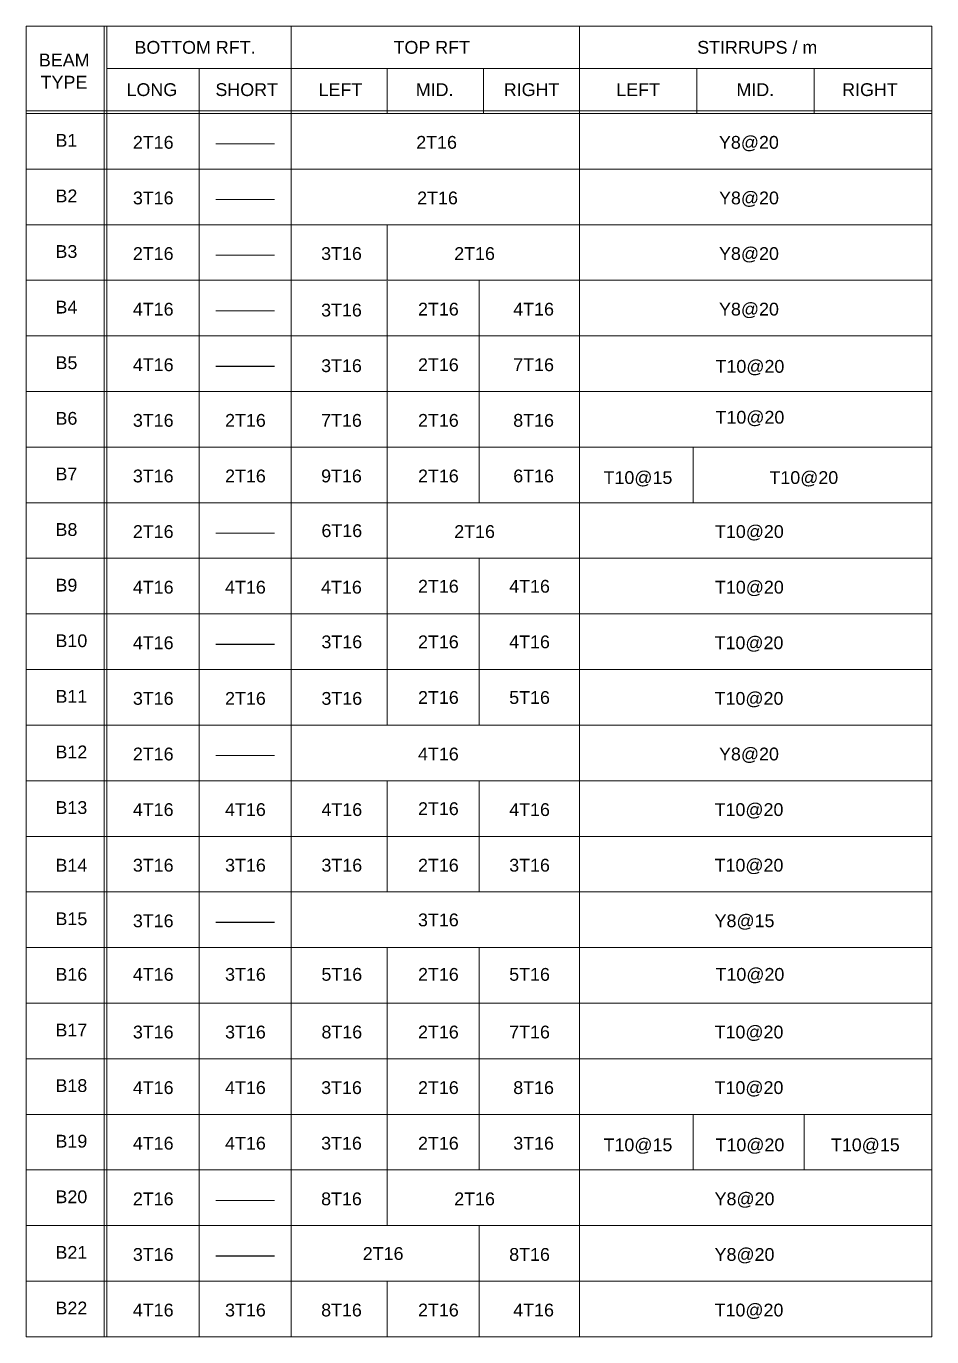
# Model space of a CAD drawing. Header units: inches. Extents: x -11.3 to 41.3, y -1.9 to 32.
# Drawn here: x 33.14 to 41.28, y 7.57 to 19.35 of the extents above; entities that cross this region are included whole.
import ezdxf

# ---------------------------------------------------------------- set-up
doc = ezdxf.new("R2010")
doc.units = ezdxf.units.IN
doc.header["$MEASUREMENT"] = 0
for name, color, linetype, lineweight in [('3RD FLOOR$0$S-ANNO-DIMS', 4, 'Continuous', 0), ('3RD FLOOR$0$S-CONC-SCHD', 138, 'Continuous', 13), ('3RD FLOOR$0$S-SLAB-EDGE', 2, 'Continuous', 30)]:
    doc.layers.add(name, color=color, linetype=linetype, lineweight=lineweight)
doc.styles.add('3RD FLOOR$0$DMA-T-S', font='sanss___.ttf', dxfattribs={"height": 0.0023})

msp = doc.modelspace()

# ---------------------------------------------------------------- linework, layer by layer
at = {"layer": '3RD FLOOR$0$S-ANNO-DIMS', "const_width": 0.01}
for points in [[(35.3745, 18.2918), (34.8455, 18.2918)], [(35.3745, 17.7918), (34.8455, 17.7918)], [(35.3745, 17.2918), (34.8455, 17.2918)], [(35.3745, 16.7918), (34.8455, 16.7918)], [(35.3745, 16.2918), (34.8455, 16.2918)], [(35.3745, 14.7918), (34.8455, 14.7918)], [(35.3745, 13.7918), (34.8455, 13.7918)], [(35.3745, 12.7918), (34.8455, 12.7918)], [(35.3745, 11.2918), (34.8455, 11.2918)], [(35.3745, 8.7918), (34.8455, 8.7918)], [(35.3745, 8.2918), (34.8455, 8.2918)]]:
    msp.add_lwpolyline(points, dxfattribs=at)
at = {"layer": '3RD FLOOR$0$S-CONC-SCHD'}
for p, q in [((33.1416, 7.5654), (33.1416, 19.3502)), ((33.1416, 19.3502), (41.2835, 19.3502)), ((33.8425, 19.3502), (33.8425, 18.5654)), ((33.8665, 19.3502), (33.8665, 18.5654)), ((35.5245, 19.3502), (35.5245, 18.5654)), ((38.1154, 19.3502), (38.1154, 18.5654)), ((41.2835, 19.3502), (41.2835, 18.5654)), ((41.2835, 19.3502), (41.2835, 18.5654)), ((33.8665, 18.9698), (41.2835, 18.9698)), ((34.6955, 18.9698), (34.6955, 18.5654)), ((36.3881, 18.9698), (36.3881, 18.5654)), ((36.3881, 18.9698), (36.3881, 18.5654)), ((37.2517, 18.9698), (37.2517, 18.5654)), ((37.2517, 18.9698), (37.2517, 18.5654)), ((39.1714, 18.9698), (39.1714, 18.5654)), ((40.2275, 18.9698), (40.2275, 18.5654)), ((33.1416, 18.5894), (41.2835, 18.5894)), ((33.1416, 18.5654), (41.2835, 18.5654)), ((33.8425, 18.5654), (33.8425, 18.0654)), ((33.8665, 18.5654), (33.8665, 18.0654)), ((34.6955, 18.5654), (34.6955, 7.5654)), ((35.5245, 18.5654), (35.5245, 7.5654)), ((38.1154, 18.5654), (38.1154, 7.5654)), ((41.2835, 18.5654), (41.2835, 18.0654)), ((33.1416, 18.0654), (41.2835, 18.0654)), ((33.8425, 18.0654), (33.8425, 17.5654)), ((33.8665, 18.0654), (33.8665, 17.5654)), ((41.2835, 18.0654), (41.2835, 17.5654)), ((33.1416, 17.5654), (41.2835, 17.5654)), ((33.8425, 17.5654), (33.8425, 17.0654)), ((33.8425, 17.5654), (33.8425, 17.0654)), ((33.8665, 17.5654), (33.8665, 17.0654)), ((33.8665, 17.5654), (33.8665, 17.0654)), ((36.3881, 17.5654), (36.3881, 17.0654)), ((36.3881, 17.5654), (36.3881, 17.0654)), ((41.2835, 17.5654), (41.2835, 7.5654)), ((33.1416, 17.0654), (41.2835, 17.0654)), ((33.8425, 17.0654), (33.8425, 13.5654)), ((33.8425, 17.0654), (33.8425, 7.5654)), ((33.8665, 17.0654), (33.8665, 13.5654)), ((33.8665, 17.0654), (33.8665, 7.5654)), ((36.3881, 17.0572), (36.3881, 16.5572)), ((36.3881, 17.0572), (36.3881, 16.5572)), ((37.2126, 17.0654), (37.2126, 16.5654)), ((37.2126, 17.0654), (37.2126, 16.5654)), ((33.1416, 16.5654), (41.2835, 16.5654)), ((36.3881, 16.5572), (36.3881, 16.0572)), ((36.3881, 16.5572), (36.3881, 16.0572)), ((37.2126, 16.5654), (37.2126, 16.0654)), ((37.2126, 16.5654), (37.2126, 16.0654)), ((33.1416, 16.0654), (41.2835, 16.0654)), ((36.3881, 16.0654), (36.3881, 15.5654)), ((36.3881, 16.0654), (36.3881, 15.5654)), ((37.2126, 16.0654), (37.2126, 15.5654)), ((37.2126, 16.0654), (37.2126, 15.5654)), ((33.1416, 15.5654), (41.2835, 15.5654)), ((33.1416, 15.5654), (41.2835, 15.5654)), ((36.3881, 15.5654), (36.3881, 15.0654)), ((36.3881, 15.5654), (36.3881, 15.0654)), ((37.2126, 15.5654), (37.2126, 15.0654)), ((37.2126, 15.5654), (37.2126, 15.0654)), ((39.1374, 15.5654), (39.1374, 15.0654)), ((39.1374, 15.5654), (39.1374, 15.0654)), ((33.1416, 15.0654), (41.2835, 15.0654)), ((33.1416, 15.0654), (41.2835, 15.0654)), ((36.3881, 15.0572), (36.3881, 14.5572)), ((36.3881, 15.0572), (36.3881, 14.5572)), ((33.1416, 14.5654), (41.2835, 14.5654)), ((36.3881, 14.5572), (36.3881, 14.0572)), ((36.3881, 14.5572), (36.3881, 14.0572)), ((37.2126, 14.5654), (37.2126, 14.0654)), ((37.2126, 14.5654), (37.2126, 14.0654)), ((33.1416, 14.0654), (41.2835, 14.0654)), ((36.3881, 14.0572), (36.3881, 13.5572)), ((36.3881, 14.0572), (36.3881, 13.5572)), ((37.2126, 14.0654), (37.2126, 13.5654)), ((37.2126, 14.0654), (37.2126, 13.5654)), ((33.1416, 13.5654), (41.2835, 13.5654)), ((36.3881, 13.5654), (36.3881, 13.0654)), ((36.3881, 13.5654), (36.3881, 13.0654)), ((37.2126, 13.5654), (37.2126, 13.0654)), ((37.2126, 13.5654), (37.2126, 13.0654)), ((33.1416, 13.0654), (41.2835, 13.0654)), ((33.1416, 12.5654), (41.2835, 12.5654)), ((33.1416, 12.5654), (41.2835, 12.5654)), ((36.3881, 12.5654), (36.3881, 12.0654)), ((36.3881, 12.5654), (36.3881, 12.0654)), ((37.2126, 12.5654), (37.2126, 12.0654)), ((37.2126, 12.5654), (37.2126, 12.0654)), ((33.1416, 12.0654), (41.2835, 12.0654)), ((36.3881, 12.0654), (36.3881, 11.5654)), ((36.3881, 12.0654), (36.3881, 11.5654)), ((37.2126, 12.0654), (37.2126, 11.5654)), ((37.2126, 12.0654), (37.2126, 11.5654)), ((33.1416, 11.5654), (41.2835, 11.5654)), ((33.1416, 11.0654), (41.2835, 11.0654)), ((36.3881, 11.0654), (36.3881, 10.5654)), ((36.3881, 11.0654), (36.3881, 10.5654)), ((37.2126, 11.0654), (37.2126, 10.5654)), ((37.2126, 11.0654), (37.2126, 10.5654)), ((33.1416, 10.5654), (41.2835, 10.5654)), ((36.3881, 10.5654), (36.3881, 10.0654)), ((36.3881, 10.5654), (36.3881, 10.0654)), ((37.2126, 10.5654), (37.2126, 10.0654)), ((37.2126, 10.5654), (37.2126, 10.0654)), ((33.1416, 10.0654), (41.2835, 10.0654)), ((36.3881, 10.0654), (36.3881, 9.5654)), ((36.3881, 10.0654), (36.3881, 9.5654)), ((37.2126, 10.0654), (37.2126, 9.5654)), ((37.2126, 10.0654), (37.2126, 9.5654)), ((33.1416, 9.5654), (41.2835, 9.5654)), ((36.3881, 9.5654), (36.3881, 9.0654)), ((36.3881, 9.5654), (36.3881, 9.0654)), ((37.2126, 9.5654), (37.2126, 9.0654)), ((37.2126, 9.5654), (37.2126, 9.0654)), ((39.1374, 9.5654), (39.1374, 9.0654)), ((39.1374, 9.5654), (39.1374, 9.0654)), ((40.1364, 9.5654), (40.1364, 9.0654)), ((40.1364, 9.5654), (40.1364, 9.0654)), ((33.1416, 9.0654), (41.2835, 9.0654)), ((36.3881, 9.0654), (36.3881, 8.5654)), ((36.3881, 9.0654), (36.3881, 8.5654)), ((33.1416, 8.5654), (41.2835, 8.5654)), ((37.2126, 8.5654), (37.2126, 8.0654)), ((37.2126, 8.5654), (37.2126, 8.0654)), ((33.1416, 8.0654), (41.2835, 8.0654)), ((36.3881, 8.0654), (36.3881, 7.5654)), ((36.3881, 8.0654), (36.3881, 7.5654)), ((37.2126, 8.0654), (37.2126, 7.5654)), ((37.2126, 8.0654), (37.2126, 7.5654)), ((33.1416, 7.5654), (41.2835, 7.5654))]:
    msp.add_line(p, q, dxfattribs=at)

# ---------------------------------------------------------------- texts
at = {"layer": '3RD FLOOR$0$S-ANNO-DIMS', "style": '3RD FLOOR$0$DMA-T-S'}
for s, p in [('2T16', (34.1006, 18.2484)), ('2T16', (36.6483, 18.2484)), ('Y8@20', (39.3701, 18.2484)), ('3T16', (34.1006, 17.7484)), ('2T16', (36.6564, 17.7484)), ('Y8@20', (39.3709, 17.7484)), ('2T16', (34.1006, 17.2484)), ('3T16', (35.7932, 17.2484)), ('2T16', (36.9898, 17.2484)), ('Y8@20', (39.3709, 17.2484)), ('4T16', (34.1006, 16.7484)), ('3T16', (35.7932, 16.7401)), ('2T16', (36.6643, 16.7484)), ('4T16', (37.5205, 16.7484)), ('Y8@20', (39.3709, 16.7484)), ('4T16', (34.1006, 16.2484)), ('3T16', (35.7932, 16.2401)), ('2T16', (36.6643, 16.2484)), ('7T16', (37.5205, 16.2484)), ('T10@20', (39.3393, 16.234)), ('3T16', (34.1006, 15.7484)), ('2T16', (34.9296, 15.7484)), ('7T16', (35.7932, 15.7484)), ('2T16', (36.6643, 15.7484)), ('8T16', (37.5205, 15.7484)), ('T10@20', (39.3393, 15.7763)), ('3T16', (34.1006, 15.2484)), ('2T16', (34.9296, 15.2484)), ('9T16', (35.7932, 15.2484)), ('2T16', (36.6643, 15.2484)), ('6T16', (37.5205, 15.2484)), ('T10@15', (38.3324, 15.234)), ('T10@20', (39.8239, 15.234)), ('2T16', (34.1006, 14.7484)), ('6T16', (35.796, 14.7566)), ('2T16', (36.9898, 14.7484)), ('T10@20', (39.3343, 14.7484)), ('4T16', (34.1006, 14.2484)), ('4T16', (34.9296, 14.2484)), ('4T16', (35.7928, 14.2484)), ('2T16', (36.6643, 14.2566)), ('4T16', (37.4841, 14.2566)), ('T10@20', (39.3343, 14.2484)), ('4T16', (34.1006, 13.7484)), ('3T16', (35.796, 13.7566)), ('2T16', (36.6643, 13.7566)), ('4T16', (37.4841, 13.7566)), ('T10@20', (39.3309, 13.7484)), ('3T16', (34.1006, 13.2484)), ('2T16', (34.9296, 13.2484)), ('3T16', (35.796, 13.2484)), ('2T16', (36.6643, 13.2566)), ('5T16', (37.4841, 13.2566)), ('T10@20', (39.3309, 13.2484)), ('2T16', (34.1006, 12.7484)), ('4T16', (36.6643, 12.7484)), ('Y8@20', (39.3709, 12.7484)), ('4T16', (34.1006, 12.2484)), ('4T16', (34.9296, 12.2484)), ('4T16', (35.796, 12.2484)), ('2T16', (36.6643, 12.2566)), ('4T16', (37.4841, 12.2484)), ('T10@20', (39.3309, 12.2484)), ('3T16', (34.1006, 11.7484)), ('3T16', (34.9296, 11.7484)), ('3T16', (35.796, 11.7484)), ('2T16', (36.6643, 11.7484)), ('3T16', (37.4841, 11.7484)), ('T10@20', (39.3309, 11.7484)), ('3T16', (34.1006, 11.2484)), ('3T16', (36.6643, 11.2566)), ('Y8@15', (39.3309, 11.2484)), ('4T16', (34.1006, 10.7668)), ('3T16', (34.9296, 10.7668)), ('5T16', (35.796, 10.7668)), ('2T16', (36.6643, 10.7668)), ('5T16', (37.4841, 10.7668)), ('T10@20', (39.3393, 10.7668)), ('3T16', (34.1006, 10.2484)), ('3T16', (34.9296, 10.2484)), ('8T16', (35.796, 10.2484)), ('2T16', (36.6643, 10.2484)), ('7T16', (37.4841, 10.2484)), ('T10@20', (39.3309, 10.2484)), ('4T16', (34.1006, 9.7484)), ('4T16', (34.9296, 9.7484)), ('3T16', (35.7932, 9.7484)), ('2T16', (36.6643, 9.7484)), ('8T16', (37.5205, 9.7484)), ('T10@20', (39.3309, 9.7484)), ('4T16', (34.1006, 9.2484)), ('4T16', (34.9296, 9.2484)), ('3T16', (35.7932, 9.2484)), ('2T16', (36.6643, 9.2484)), ('3T16', (37.5205, 9.2484)), ('T10@15', (38.3324, 9.234)), ('T10@20', (39.3393, 9.234)), ('T10@15', (40.3765, 9.234)), ('2T16', (34.1006, 8.7484)), ('8T16', (35.7932, 8.7484)), ('2T16', (36.9898, 8.7484)), ('Y8@20', (39.3309, 8.7484)), ('2T16', (36.1676, 8.2566)), ('Y8@20', (39.3309, 8.2484)), ('3T16', (34.1006, 8.2484)), ('8T16', (37.4841, 8.2484)), ('4T16', (34.1006, 7.7484)), ('3T16', (34.9296, 7.7484)), ('8T16', (35.7932, 7.7484)), ('2T16', (36.6643, 7.7484)), ('4T16', (37.5205, 7.7484)), ('T10@20', (39.3309, 7.7484))]:
    msp.add_text(s, height=0.115, dxfattribs=at).set_placement(p)
at = {"layer": '3RD FLOOR$0$S-SLAB-EDGE', "style": '3RD FLOOR$0$DMA-T-S'}
for s, p in [('BOTTOM RFT.', (34.115, 19.1026)), ('TOP RFT', (36.4445, 19.1026)), ('STIRRUPS / m', (39.1741, 19.1026)), ('BEAM ', (33.2557, 18.9885)), ('TYPE', (33.2714, 18.7892)), ('LONG', (34.0437, 18.7223)), ('SHORT', (34.8428, 18.7223)), ('LEFT', (35.7705, 18.7223)), ('MID.', (36.644, 18.7223)), ('RIGHT', (37.4352, 18.7223)), ('LEFT', (38.4471, 18.7223)), ('MID.', (39.5273, 18.7223)), ('RIGHT', (40.4775, 18.7223)), ('B1', (33.405, 18.2668)), ('B2', (33.405, 17.7668)), ('B3', (33.405, 17.2668)), ('B4', (33.405, 16.7668)), ('B5', (33.405, 16.2668)), ('B6', (33.405, 15.7668)), ('B7', (33.405, 15.2668)), ('B8', (33.405, 14.7668)), ('B9', (33.405, 14.2668)), ('B10', (33.405, 13.7668)), ('B11', (33.405, 13.2668)), ('B12', (33.405, 12.7668)), ('B13', (33.405, 12.2668)), ('B14', (33.405, 11.7484)), ('B15', (33.405, 11.2668)), ('B16', (33.405, 10.7668)), ('B17', (33.405, 10.2668)), ('B18', (33.405, 9.7668)), ('B19', (33.405, 9.2668)), ('B20', (33.405, 8.7668)), ('B21', (33.405, 8.2668)), ('B22', (33.405, 7.7668))]:
    msp.add_text(s, height=0.115, dxfattribs=at).set_placement(p)

doc.saveas('drawing.dxf')
